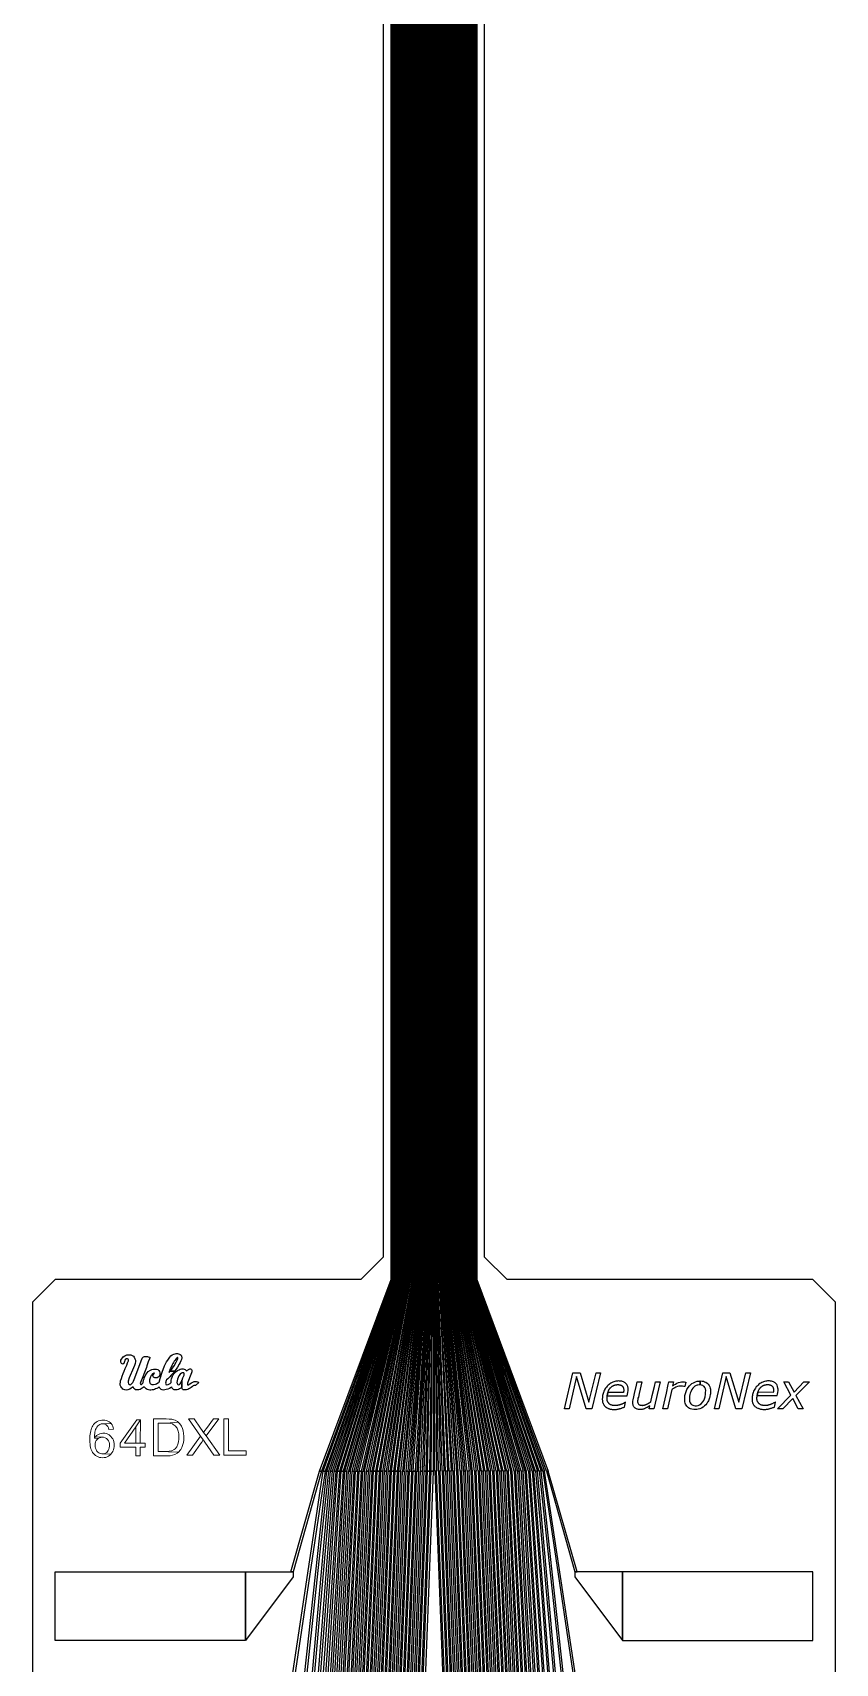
# Model space of a CAD drawing. Header units: inches. Extents: x 106592 to 209533, y 57057 to 74911.
# Drawn here: x 115401 to 116115, y 60367 to 61817 of the extents above; entities that cross this region are included whole.
import ezdxf

# ---------------------------------------------------------------- set-up
doc = ezdxf.new("R2010")
doc.units = ezdxf.units.IN
doc.header["$MEASUREMENT"] = 0
for name, color, linetype in [('metal', 221, 'Continuous'), ('nitride window', 40, 'Continuous'), ('profile', 140, 'Continuous')]:
    doc.layers.add(name, color=color, linetype=linetype)

msp = doc.modelspace()

# ---------------------------------------------------------------- linework, layer by layer
at = {"layer": 'metal'}
for points in [[(115720.1, 71519.5), (115720.7, 71519.5), (115720.7, 60708.1), (115720.1, 60708.1)], [(115721.3, 71519.5), (115721.9, 71519.5), (115721.9, 60708.1), (115721.3, 60708.1)], [(115722.5, 71519.5), (115723.1, 71519.5), (115723.1, 60708.1), (115722.5, 60708.1)], [(115723.7, 71519.5), (115724.3, 71519.5), (115724.3, 60708.1), (115723.7, 60708.1)], [(115724.9, 71519.5), (115725.5, 71519.5), (115725.5, 60708.1), (115724.9, 60708.1)], [(115726.1, 71519.5), (115726.7, 71519.5), (115726.7, 60708.1), (115726.1, 60708.1)], [(115727.3, 71519.5), (115727.9, 71519.5), (115727.9, 60708.1), (115727.3, 60708.1)], [(115728.5, 71519.5), (115729.1, 71519.5), (115729.1, 60708.1), (115728.5, 60708.1)], [(115729.7, 71519.5), (115730.3, 71519.5), (115730.3, 60708.1), (115729.7, 60708.1)], [(115730.9, 71519.5), (115731.5, 71519.5), (115731.5, 60708.1), (115730.9, 60708.1)], [(115732.1, 71519.5), (115732.7, 71519.5), (115732.7, 60708.1), (115732.1, 60708.1)], [(115733.3, 71519.5), (115733.9, 71519.5), (115733.9, 60708.1), (115733.3, 60708.1)], [(115734.5, 71519.5), (115735.1, 71519.5), (115735.1, 60708.1), (115734.5, 60708.1)], [(115735.7, 71519.5), (115736.3, 71519.5), (115736.3, 60708.1), (115735.7, 60708.1)], [(115736.9, 71519.5), (115737.5, 71519.5), (115737.5, 60708.1), (115736.9, 60708.1)], [(115738.1, 71519.5), (115738.7, 71519.5), (115738.7, 60708.1), (115738.1, 60708.1)], [(115739.3, 71519.5), (115739.9, 71519.5), (115739.9, 60708.1), (115739.3, 60708.1)], [(115740.5, 71519.5), (115741.1, 71519.5), (115741.1, 60708.1), (115740.5, 60708.1)], [(115741.7, 71519.5), (115742.3, 71519.5), (115742.3, 60708.1), (115741.7, 60708.1)], [(115742.9, 71519.5), (115743.5, 71519.5), (115743.5, 60708.1), (115742.9, 60708.1)], [(115744.1, 71519.5), (115744.7, 71519.5), (115744.7, 60708.1), (115744.1, 60708.1)], [(115745.3, 71519.5), (115745.9, 71519.5), (115745.9, 60708.1), (115745.3, 60708.1)], [(115746.5, 71519.5), (115747.1, 71519.5), (115747.1, 60708.1), (115746.5, 60708.1)], [(115747.7, 71519.5), (115748.3, 71519.5), (115748.3, 60708.1), (115747.7, 60708.1)], [(115748.9, 71519.5), (115749.5, 71519.5), (115749.5, 60708.1), (115748.9, 60708.1)], [(115750.1, 71519.5), (115750.7, 71519.5), (115750.7, 60708.1), (115750.1, 60708.1)], [(115751.3, 71519.5), (115751.9, 71519.5), (115751.9, 60708.1), (115751.3, 60708.1)], [(115752.5, 71519.5), (115753.1, 71519.5), (115753.1, 60708.1), (115752.5, 60708.1)], [(115753.7, 71519.5), (115754.3, 71519.5), (115754.3, 60708.1), (115753.7, 60708.1)], [(115754.9, 71519.5), (115755.5, 71519.5), (115755.5, 60708.1), (115754.9, 60708.1)], [(115756.1, 71519.5), (115756.7, 71519.5), (115756.7, 60708.1), (115756.1, 60708.1)], [(115757.3, 71519.5), (115757.9, 71519.5), (115757.9, 60708.1), (115757.3, 60708.1)], [(115758.5, 71519.5), (115759.1, 71519.5), (115759.1, 60708.1), (115758.5, 60708.1)], [(115759.7, 71519.5), (115760.3, 71519.5), (115760.3, 60708.1), (115759.7, 60708.1)], [(115760.9, 71519.5), (115761.5, 71519.5), (115761.5, 60708.1), (115760.9, 60708.1)], [(115762.1, 71519.5), (115762.7, 71519.5), (115762.7, 60708.1), (115762.1, 60708.1)], [(115763.3, 71519.5), (115763.9, 71519.5), (115763.9, 60708.1), (115763.3, 60708.1)], [(115764.5, 71519.5), (115765.1, 71519.5), (115765.1, 60708.1), (115764.5, 60708.1)], [(115765.7, 71519.5), (115766.3, 71519.5), (115766.3, 60708.1), (115765.7, 60708.1)], [(115766.9, 71519.5), (115767.5, 71519.5), (115767.5, 60708.1), (115766.9, 60708.1)], [(115768.1, 71519.5), (115768.7, 71519.5), (115768.7, 60708.1), (115768.1, 60708.1)], [(115769.3, 71519.5), (115769.9, 71519.5), (115769.9, 60708.1), (115769.3, 60708.1)], [(115770.5, 71519.5), (115771.1, 71519.5), (115771.1, 60708.1), (115770.5, 60708.1)], [(115771.7, 71519.5), (115772.3, 71519.5), (115772.3, 60708.1), (115771.7, 60708.1)], [(115772.9, 71519.5), (115773.5, 71519.5), (115773.5, 60708.1), (115772.9, 60708.1)], [(115774.1, 71519.5), (115774.7, 71519.5), (115774.7, 60708.1), (115774.1, 60708.1)], [(115775.3, 71519.5), (115775.9, 71519.5), (115775.9, 60708.1), (115775.3, 60708.1)], [(115776.5, 71519.5), (115777.1, 71519.5), (115777.1, 60708.1), (115776.5, 60708.1)], [(115777.7, 71519.5), (115778.3, 71519.5), (115778.3, 60708.1), (115777.7, 60708.1)], [(115778.9, 71519.5), (115779.5, 71519.5), (115779.5, 60708.1), (115778.9, 60708.1)], [(115780.1, 71519.5), (115780.7, 71519.5), (115780.7, 60708.1), (115780.1, 60708.1)], [(115781.3, 71519.5), (115781.9, 71519.5), (115781.9, 60708.1), (115781.3, 60708.1)], [(115782.5, 71519.5), (115783.1, 71519.5), (115783.1, 60708.1), (115782.5, 60708.1)], [(115783.7, 71519.5), (115784.3, 71519.5), (115784.3, 60708.1), (115783.7, 60708.1)], [(115784.9, 71519.5), (115785.5, 71519.5), (115785.5, 60708.1), (115784.9, 60708.1)], [(115786.1, 71519.5), (115786.7, 71519.5), (115786.7, 60708.1), (115786.1, 60708.1)], [(115787.3, 71519.5), (115787.9, 71519.5), (115787.9, 60708.1), (115787.3, 60708.1)], [(115788.5, 71519.5), (115789.1, 71519.5), (115789.1, 60708.1), (115788.5, 60708.1)], [(115789.7, 71519.5), (115790.3, 71519.5), (115790.3, 60708.1), (115789.7, 60708.1)], [(115790.9, 71519.5), (115791.5, 71519.5), (115791.5, 60708.1), (115790.9, 60708.1)], [(115792.1, 71519.5), (115792.7, 71519.5), (115792.7, 60708.1), (115792.1, 60708.1)], [(115793.3, 71519.5), (115793.9, 71519.5), (115793.9, 60708.1), (115793.3, 60708.1)], [(115794.5, 71519.5), (115795.1, 71519.5), (115795.1, 60708.1), (115794.5, 60708.1)], [(115795.7, 71519.5), (115796.3, 71519.5), (115796.3, 60708.1), (115795.7, 60708.1)], [(115720.1, 60708.1), (115720.7, 60708.1), (115658.2, 60537.8), (115656.6, 60537.8)], [(115721.3, 60708.1), (115721.9, 60708.1), (115661.4, 60537.8), (115659.8, 60537.8)], [(115722.5, 60708.1), (115723.1, 60708.1), (115664.6, 60537.8), (115663, 60537.8)], [(115667.8, 60537.8), (115666.2, 60537.8), (115723.7, 60708.1), (115724.3, 60708.1)], [(115724.9, 60708.1), (115725.5, 60708.1), (115671, 60537.8), (115669.4, 60537.8)], [(115674.2, 60537.8), (115672.6, 60537.8), (115726.1, 60708.1), (115726.7, 60708.1)], [(115727.3, 60708.1), (115727.9, 60708.1), (115677.4, 60537.8), (115675.8, 60537.8)], [(115728.5, 60708.1), (115729.1, 60708.1), (115680.6, 60537.8), (115679, 60537.8)], [(115682.2, 60537.8), (115683.8, 60537.8), (115730.3, 60708.1), (115729.7, 60708.1)], [(115730.9, 60708.1), (115731.5, 60708.1), (115687, 60537.8), (115685.4, 60537.8)], [(115688.6, 60537.8), (115690.2, 60537.8), (115732.7, 60708.1), (115732.1, 60708.1)], [(115733.3, 60708.1), (115733.9, 60708.1), (115693.4, 60537.8), (115691.8, 60537.8)], [(115695, 60537.8), (115696.6, 60537.8), (115735.1, 60708.1), (115734.5, 60708.1)], [(115735.7, 60708.1), (115736.3, 60708.1), (115699.8, 60537.8), (115698.2, 60537.8)], [(115736.9, 60708.1), (115737.5, 60708.1), (115703, 60537.8), (115701.4, 60537.8)], [(115738.1, 60708.1), (115738.7, 60708.1), (115706.2, 60537.8), (115704.6, 60537.8)], [(115739.3, 60708.1), (115739.9, 60708.1), (115709.4, 60537.8), (115707.8, 60537.8)], [(115740.5, 60708.1), (115741.1, 60708.1), (115712.6, 60537.8), (115711, 60537.8)], [(115715.8, 60537.8), (115714.2, 60537.8), (115741.7, 60708.1), (115742.3, 60708.1)], [(115742.9, 60708.1), (115743.5, 60708.1), (115719, 60537.8), (115717.4, 60537.8)], [(115722.2, 60537.8), (115720.6, 60537.8), (115744.1, 60708.1), (115744.7, 60708.1)], [(115745.3, 60708.1), (115745.9, 60708.1), (115725.4, 60537.8), (115723.8, 60537.8)], [(115746.5, 60708.1), (115747.1, 60708.1), (115728.6, 60537.8), (115727, 60537.8)], [(115730.2, 60537.8), (115731.8, 60537.8), (115748.3, 60708.1), (115747.7, 60708.1)], [(115748.9, 60708.1), (115749.5, 60708.1), (115735, 60537.8), (115733.4, 60537.8)], [(115736.6, 60537.8), (115738.2, 60537.8), (115750.7, 60708.1), (115750.1, 60708.1)], [(115751.3, 60708.1), (115751.9, 60708.1), (115741.4, 60537.8), (115739.8, 60537.8)], [(115743, 60537.8), (115744.6, 60537.8), (115753.1, 60708.1), (115752.5, 60708.1)], [(115753.7, 60708.1), (115754.3, 60708.1), (115747.8, 60537.8), (115746.2, 60537.8)], [(115754.9, 60708.1), (115755.5, 60708.1), (115751, 60537.8), (115749.4, 60537.8)], [(115756.1, 60708.1), (115756.7, 60708.1), (115754.2, 60537.8), (115752.6, 60537.8)], [(115757.3, 60708.1), (115757.9, 60708.1), (115757.4, 60537.8), (115755.8, 60537.8)], [(115758.5, 60708.1), (115759.1, 60708.1), (115760.6, 60537.8), (115759, 60537.8)], [(115763.8, 60537.8), (115762.2, 60537.8), (115759.7, 60708.1), (115760.3, 60708.1)], [(115760.9, 60708.1), (115761.5, 60708.1), (115767, 60537.8), (115765.4, 60537.8)], [(115770.2, 60537.8), (115768.6, 60537.8), (115762.1, 60708.1), (115762.7, 60708.1)], [(115763.3, 60708.1), (115763.9, 60708.1), (115773.4, 60537.8), (115771.8, 60537.8)], [(115764.5, 60708.1), (115765.1, 60708.1), (115776.6, 60537.8), (115775, 60537.8)], [(115778.2, 60537.8), (115779.8, 60537.8), (115766.3, 60708.1), (115765.7, 60708.1)], [(115766.9, 60708.1), (115767.5, 60708.1), (115783, 60537.8), (115781.4, 60537.8)], [(115784.6, 60537.8), (115786.2, 60537.8), (115768.7, 60708.1), (115768.1, 60708.1)], [(115769.3, 60708.1), (115769.9, 60708.1), (115789.4, 60537.8), (115787.8, 60537.8)], [(115791, 60537.8), (115792.6, 60537.8), (115771.1, 60708.1), (115770.5, 60708.1)], [(115771.7, 60708.1), (115772.3, 60708.1), (115795.8, 60537.8), (115794.2, 60537.8)], [(115772.9, 60708.1), (115773.5, 60708.1), (115799, 60537.8), (115797.4, 60537.8)], [(115774.1, 60708.1), (115774.7, 60708.1), (115802.2, 60537.8), (115800.6, 60537.8)], [(115775.3, 60708.1), (115775.9, 60708.1), (115805.4, 60537.8), (115803.8, 60537.8)], [(115776.5, 60708.1), (115777.1, 60708.1), (115808.6, 60537.8), (115807, 60537.8)], [(115811.8, 60537.8), (115810.2, 60537.8), (115777.7, 60708.1), (115778.3, 60708.1)], [(115778.9, 60708.1), (115779.5, 60708.1), (115815, 60537.8), (115813.4, 60537.8)], [(115818.2, 60537.8), (115816.6, 60537.8), (115780.1, 60708.1), (115780.7, 60708.1)], [(115781.3, 60708.1), (115781.9, 60708.1), (115821.4, 60537.8), (115819.8, 60537.8)], [(115782.5, 60708.1), (115783.1, 60708.1), (115824.6, 60537.8), (115823, 60537.8)], [(115826.2, 60537.8), (115827.8, 60537.8), (115784.3, 60708.1), (115783.7, 60708.1)], [(115784.9, 60708.1), (115785.5, 60708.1), (115831, 60537.8), (115829.4, 60537.8)], [(115832.6, 60537.8), (115834.2, 60537.8), (115786.7, 60708.1), (115786.1, 60708.1)], [(115787.3, 60708.1), (115787.9, 60708.1), (115837.4, 60537.8), (115835.8, 60537.8)], [(115839, 60537.8), (115840.6, 60537.8), (115789.1, 60708.1), (115788.5, 60708.1)], [(115789.7, 60708.1), (115790.3, 60708.1), (115843.8, 60537.8), (115842.2, 60537.8)], [(115790.9, 60708.1), (115791.5, 60708.1), (115847, 60537.8), (115845.4, 60537.8)], [(115850.2, 60537.8), (115848.6, 60537.8), (115792.1, 60708.1), (115792.7, 60708.1)], [(115793.3, 60708.1), (115793.9, 60708.1), (115853.4, 60537.8), (115851.8, 60537.8)], [(115856.6, 60537.8), (115855, 60537.8), (115794.5, 60708.1), (115795.1, 60708.1)], [(115795.7, 60708.1), (115796.3, 60708.1), (115859.8, 60537.8), (115858.2, 60537.8)], [(115481.1, 60633.1), (115480.3, 60633.4), (115479.8, 60634.5), (115480, 60636.5), (115481.9, 60639.5), (115483.4, 60640.4), (115485.2, 60641.1), (115486.7, 60641.3), (115487.8, 60641.3), (115488.8, 60641.1), (115490, 60640.6), (115491, 60639.9), (115491.6, 60639.1), (115492.4, 60637.7), (115492.8, 60636.4), (115492.9, 60635.2), (115492.7, 60633.6), (115491.9, 60631.8), (115491.1, 60629.6), (115487.4, 60620.6), (115486.5, 60617.8), (115486.4, 60616.5), (115486.6, 60615.3), (115487.5, 60614.7), (115488.4, 60614.6), (115489.1, 60615), (115490, 60615.9), (115490.5, 60616.7), (115491, 60617.8), (115491.7, 60619.3), (115492.2, 60620.7), (115498.7, 60638.3), (115499.3, 60638.9), (115500, 60639.5), (115500.8, 60639.6), (115502.5, 60639.7), (115503.7, 60639.6), (115504.3, 60639.5), (115505.5, 60639.1), (115505.6, 60638.5), (115505.3, 60637.6), (115504.2, 60634.8), (115503, 60631.3), (115502.6, 60629.9), (115502, 60628.3), (115500.9, 60625.4), (115498.8, 60620), (115498, 60618.1), (115497.3, 60616.5), (115497.1, 60615.6), (115497.5, 60614.7), (115498.2, 60614.9), (115499.4, 60615.9), (115499.7, 60616.7), (115500.1, 60618.5), (115500.5, 60619.9), (115500.7, 60620.8), (115501.4, 60622.2), (115502.2, 60623.7), (115503.3, 60625.2), (115504.3, 60626.2), (115506.2, 60627.5), (115507.4, 60628.1), (115508.8, 60628.5), (115509.9, 60628.5), (115510.9, 60628.5), (115511.7, 60628.4), (115512.7, 60628), (115513.6, 60627.3), (115514.2, 60626.3), (115514.5, 60625.1), (115514.6, 60624.3), (115514.5, 60623.1), (115513.7, 60621.9), (115513, 60621.2), (115512.2, 60620.8), (115511, 60620.7), (115510, 60620.8), (115509.4, 60621), (115509, 60621.3), (115508.7, 60622), (115508.4, 60622.8), (115508.7, 60623.7), (115509.1, 60624.1), (115509.6, 60624.5), (115509.7, 60624.9), (115509.2, 60625), (115508.6, 60624.7), (115508, 60624.2), (115507.4, 60623.5), (115506.9, 60622.7), (115506.3, 60621.7), (115505.9, 60620.7), (115505.5, 60619.8), (115505.3, 60618.8), (115505.3, 60618), (115505.4, 60617.3), (115505.5, 60616.6), (115505.6, 60616.2), (115505.9, 60615.8), (115506.3, 60615.3), (115506.7, 60615), (115507.4, 60614.8), (115508.1, 60614.7), (115508.8, 60614.7), (115510.6, 60615.1), (115511.5, 60615.4), (115512.8, 60616.2), (115513.5, 60616.5), (115513.8, 60617), (115514.7, 60620.2), (115516.6, 60625.7), (115518.7, 60631.4), (115520.5, 60634.9), (115521.5, 60636.4), (115523.4, 60639.2), (115524.3, 60640.2), (115525.6, 60641.2), (115526.9, 60641.8), (115528.2, 60642.1), (115529.1, 60642.2), (115530.1, 60642.2), (115531, 60642.1), (115532, 60641.8), (115532.7, 60641.4), (115533.4, 60640.9), (115533.8, 60640), (115534, 60638.4), (115533.8, 60637.1), (115533.3, 60635.8), (115532.7, 60634.3), (115531.8, 60632.8), (115530.3, 60630.2), (115529, 60628.3), (115527.7, 60626.6), (115523.7, 60626.5), (115525.3, 60628.4), (115527.3, 60631.5), (115529, 60634.6), (115530.2, 60636.9), (115530.6, 60637.8), (115530.6, 60638.2), (115530.5, 60638.8), (115530.3, 60638.8), (115529.8, 60638.5), (115529.2, 60638.1), (115528.7, 60637.3), (115527.9, 60636.2), (115527.4, 60635.5), (115526.7, 60634.4), (115526.1, 60633.4), (115525.5, 60632.3), (115525.1, 60631.5), (115524.6, 60630.4), (115523.9, 60629), (115523.5, 60628), (115523.1, 60626.8), (115522.8, 60626), (115522.7, 60625.5), (115523.7, 60626.5), (115527.7, 60626.6), (115527.2, 60626), (115526.6, 60625.2), (115525.5, 60624), (115524.6, 60623.1), (115523.3, 60621.7), (115522.4, 60620.7), (115521.5, 60619.8), (115520.4, 60618.8), (115520.2, 60618.2), (115520, 60617.5), (115519.8, 60616.9), (115519.7, 60616), (115519.8, 60615.2), (115520, 60614.7), (115520.8, 60614.6), (115522, 60614.9), (115523.1, 60615.4), (115523.8, 60615.8), (115524.3, 60616.2), (115524.5, 60616.5), (115524.5, 60617), (115524.5, 60617.7), (115524.7, 60618.5), (115525, 60619.8), (115525.5, 60621.2), (115525.9, 60622.1), (115526.5, 60623.5), (115527.3, 60624.6), (115528.2, 60625.6), (115529.1, 60626.4), (115530.1, 60627.1), (115531.6, 60627.9), (115532.7, 60628.3), (115533.7, 60628.6), (115534.7, 60628.6), (115535.4, 60628.6), (115536.1, 60628.5), (115537, 60628.1), (115537.7, 60627.6), (115538.1, 60627.1), (115538.3, 60626.8), (115538.6, 60627), (115539, 60627.5), (115539.6, 60627.9), (115540.1, 60628.2), (115540.7, 60628.4), (115541.2, 60628.6), (115541.8, 60628.6), (115542.3, 60628.5), (115542.8, 60628.1), (115543, 60627.6), (115543.1, 60626.8), (115543, 60626), (115542.7, 60625.2), (115542.1, 60623.6), (115539.5, 60617), (115539.1, 60616), (115539, 60615.1), (115539.2, 60614.6), (115539.6, 60614.4), (115540.2, 60614.5), (115541.2, 60615.4), (115542.6, 60616.4), (115543.8, 60617), (115545.1, 60617.4), (115546.1, 60617.5), (115547, 60617.4), (115548.3, 60617.1), (115549.1, 60616.7), (115546.2, 60613.8), (115545.9, 60614), (115545.7, 60614), (115545.4, 60614), (115545.1, 60614), (115544.7, 60613.8), (115544.3, 60613.6), (115543.7, 60613.1), (115542.5, 60612.2), (115541.4, 60611.5), (115540.4, 60610.9), (115539.4, 60610.4), (115538.2, 60610.1), (115537.4, 60610), (115535.9, 60609.9), (115535.2, 60610.1), (115534.6, 60610.6), (115534.3, 60611.2), (115534.2, 60612), (115534.1, 60612.7), (115534.3, 60618.6), (115535.1, 60620.6), (115535.7, 60622), (115536.2, 60623.2), (115536.3, 60624.1), (115536.2, 60624.7), (115535.9, 60625.1), (115535.4, 60625.2), (115534.4, 60625.2), (115533.7, 60624.8), (115532.7, 60623.9), (115531.4, 60622.4), (115530.7, 60621), (115530.1, 60619.4), (115529.8, 60618), (115529.7, 60616.7), (115529.8, 60616), (115530.1, 60615.2), (115530.6, 60614.7), (115531.1, 60614.5), (115531.9, 60614.8), (115532.5, 60615.5), (115533.1, 60616.4), (115533.6, 60617.3), (115534.1, 60618.3), (115534.2, 60618.5), (115534, 60612.3), (115533.1, 60611.6), (115532, 60610.9), (115531, 60610.3), (115529.8, 60609.9), (115528.8, 60609.9), (115527.3, 60610), (115526.6, 60610.4), (115525.7, 60611.1), (115525.3, 60611.8), (115525.1, 60612.6), (115524.5, 60612.2), (115523, 60611.3), (115521.7, 60610.7), (115520.3, 60610.2), (115518.9, 60609.9), (115517.9, 60609.8), (115516.7, 60609.9), (115515.7, 60610.3), (115515, 60610.9), (115514.6, 60611.4), (115514.2, 60612), (115513.9, 60612.7), (115512.9, 60611.9), (115511.8, 60611.3), (115510.8, 60610.8), (115509.8, 60610.4), (115508.9, 60610.1), (115507.6, 60609.9), (115506.6, 60609.8), (115505.6, 60609.8), (115504.4, 60610), (115503.4, 60610.4), (115502.3, 60610.9), (115501.4, 60611.7), (115500.5, 60612.6), (115499.7, 60612), (115498.9, 60611.4), (115498, 60610.9), (115497, 60610.4), (115496, 60610.1), (115495, 60609.9), (115493.9, 60609.9), (115492.9, 60610.1), (115492.2, 60610.5), (115491.4, 60611.2), (115490.7, 60612.6), (115489.9, 60612), (115489, 60611.4), (115488, 60610.7), (115487, 60610.3), (115486, 60610), (115484.7, 60609.8), (115483.5, 60609.9), (115482.4, 60610.3), (115481.7, 60610.7), (115480.9, 60611.5), (115480.3, 60612.2), (115479.9, 60613), (115479.4, 60614.2), (115479.4, 60615.4), (115479.5, 60616.9), (115479.7, 60618.1), (115480.4, 60620.1), (115481.1, 60622.3), (115482, 60624.7), (115482.8, 60626.5), (115483.8, 60628.9), (115485.2, 60632), (115485.9, 60634), (115486.6, 60635.8), (115486.7, 60636.8), (115486.4, 60637.3), (115485.9, 60637.5), (115485.3, 60637.6), (115484.7, 60637.6), (115483.9, 60637.2), (115483.5, 60636.4), (115483.1, 60635.3), (115482.8, 60634.3), (115482.4, 60633.4), (115481.9, 60633.1), (115481.5, 60633)], [(115874.3, 60593.2), (115881.7, 60625.2), (115888.1, 60625.2), (115895.9, 60599.1), (115902.3, 60625.2), (115906.4, 60625.2), (115898.6, 60593.2), (115893.5, 60593.2), (115884.9, 60621.8), (115878.3, 60593.2)], [(116007.5, 60593.2), (116014.9, 60625.2), (116021.3, 60625.2), (116029.1, 60599.1), (116035.5, 60625.2), (116039.6, 60625.2), (116031.8, 60593.2), (116026.7, 60593.2), (116018, 60621.9), (116011.5, 60593.2)], [(115912.3, 60604.8), (115930.1, 60604.8), (115930.4, 60606.1), (115930.7, 60607.7), (115930.9, 60609.4), (115930.9, 60610.4), (115930.8, 60611.6), (115930.5, 60613), (115930, 60614.2), (115929.7, 60614.7), (115929.3, 60615.2), (115928.8, 60615.7), (115928.3, 60616.2), (115927.7, 60616.6), (115927.4, 60616.8), (115926.8, 60617.1), (115925.9, 60617.4), (115925.1, 60617.6), (115924.2, 60617.8), (115923.3, 60617.8), (115922.3, 60617.9), (115921.4, 60617.8), (115920.7, 60617.8), (115919.9, 60617.7), (115919, 60617.5), (115918.1, 60617.2), (115917.3, 60616.9), (115916.5, 60616.6), (115915.5, 60616), (115914.7, 60615.5), (115913.9, 60614.9), (115913.1, 60614.2), (115912.3, 60613.4), (115911.5, 60612.5), (115910.8, 60611.6), (115910.2, 60610.7), (115909.7, 60609.8), (115909.2, 60608.8), (115908.8, 60607.8), (115908.5, 60606.8), (115908.3, 60605.8), (115908.1, 60604.9), (115908, 60604.2), (115907.9, 60603.4), (115907.9, 60602.6), (115907.8, 60602.1), (115907.8, 60601.5), (115907.9, 60600.9), (115907.9, 60600.2), (115908, 60599.7), (115908.1, 60599.2), (115908.3, 60598.7), (115908.5, 60598), (115908.8, 60597.3), (115909.1, 60596.8), (115909.4, 60596.4), (115909.5, 60596.2), (115910, 60595.6), (115910.3, 60595.3), (115910.8, 60594.9), (115911.4, 60594.5), (115912.1, 60594), (115912.8, 60593.7), (115913.2, 60593.5), (115913.9, 60593.3), (115914.1, 60593.2), (115914.8, 60593), (115915.3, 60592.9), (115916, 60592.8), (115916.7, 60592.7), (115917.4, 60592.7), (115917.9, 60592.7), (115918.3, 60592.7), (115918.8, 60592.6), (115919.3, 60592.7), (115919.9, 60592.7), (115920.5, 60592.7), (115921, 60592.8), (115921.5, 60592.9), (115922.1, 60593), (115922.6, 60593.1), (115923.1, 60593.2), (115923.5, 60593.3), (115923.9, 60593.4), (115924.4, 60593.5), (115924.8, 60593.7), (115925.2, 60593.8), (115925.6, 60593.9), (115926.2, 60594.2), (115926.8, 60594.4), (115927.7, 60594.7), (115928.6, 60599), (115928.4, 60599), (115927.9, 60598.7), (115927.3, 60598.4), (115926.7, 60598), (115926.3, 60597.8), (115925.8, 60597.6), (115925.4, 60597.4), (115924.9, 60597.3), (115924.5, 60597.1), (115924, 60596.9), (115923.6, 60596.8), (115923.2, 60596.7), (115922.8, 60596.5), (115922.3, 60596.4), (115921.8, 60596.3), (115921.4, 60596.2), (115921, 60596.1), (115920.4, 60596.1), (115920, 60596), (115919.4, 60596), (115918.9, 60596), (115918.5, 60596), (115918.1, 60596.1), (115917.5, 60596.1), (115917, 60596.2), (115916.7, 60596.3), (115916.2, 60596.5), (115915.7, 60596.6), (115915.3, 60596.8), (115915, 60597), (115914.7, 60597.2), (115914.3, 60597.4), (115914, 60597.7), (115913.7, 60598), (115913.6, 60598.1), (115913.4, 60598.4), (115913.1, 60598.7), (115912.9, 60599.1), (115912.8, 60599.3), (115912.6, 60599.6), (115912.5, 60599.8), (115912.4, 60600.1), (115912.3, 60600.4), (115912.2, 60601), (115912.1, 60601.8), (115912.1, 60602.5), (115912.1, 60603.2), (115912.2, 60604), (115912.3, 60604.6), (115912.3, 60604.8), (115912.3, 60604.8), (115912.9, 60607.8), (115913, 60608.1), (115913.1, 60608.4), (115913.2, 60608.7), (115913.4, 60609.2), (115913.5, 60609.5), (115913.7, 60609.8), (115913.8, 60610.1), (115914, 60610.4), (115914.1, 60610.6), (115914.3, 60610.8), (115914.5, 60611.2), (115914.6, 60611.3), (115914.9, 60611.6), (115915, 60611.8), (115915.4, 60612.2), (115915.6, 60612.3), (115915.9, 60612.6), (115916.1, 60612.8), (115916.4, 60613), (115916.7, 60613.2), (115916.9, 60613.3), (115917.2, 60613.5), (115917.3, 60613.6), (115917.5, 60613.7), (115917.7, 60613.8), (115918, 60613.9), (115918.2, 60614), (115918.5, 60614.1), (115918.7, 60614.2), (115918.9, 60614.3), (115919.2, 60614.4), (115919.4, 60614.4), (115919.7, 60614.5), (115919.9, 60614.5), (115920.1, 60614.6), (115920.4, 60614.6), (115920.7, 60614.6), (115920.9, 60614.7), (115921.2, 60614.7), (115921.6, 60614.7), (115921.7, 60614.7), (115921.9, 60614.7), (115922.2, 60614.7), (115922.4, 60614.7), (115922.6, 60614.6), (115922.8, 60614.6), (115922.9, 60614.6), (115923.2, 60614.6), (115923.5, 60614.5), (115923.7, 60614.4), (115924, 60614.4), (115924, 60614.3), (115924.2, 60614.3), (115924.3, 60614.2), (115924.5, 60614.2), (115924.6, 60614.1), (115924.7, 60614.1), (115924.8, 60614), (115924.9, 60614), (115925, 60613.9), (115925.1, 60613.8), (115925.2, 60613.7), (115925.3, 60613.7), (115925.4, 60613.6), (115925.5, 60613.5), (115925.6, 60613.4), (115925.7, 60613.3), (115925.8, 60613.2), (115926, 60612.9), (115926.2, 60612.7), (115926.3, 60612.5), (115926.4, 60612.2), (115926.5, 60612), (115926.6, 60611.9), (115926.7, 60611.6), (115926.7, 60611.4), (115926.8, 60611.1), (115926.8, 60610.9), (115926.9, 60610.4), (115926.9, 60610.2), (115926.9, 60609.8), (115926.9, 60609.4), (115926.9, 60609.1), (115926.9, 60608.8), (115926.8, 60608.6), (115926.8, 60608.3), (115926.7, 60608), (115926.7, 60607.8), (115913, 60607.8), (115912.9, 60607.8)], [(115939, 60617.2), (115943, 60617.2), (115940.6, 60606.9), (115939.9, 60603.5), (115939.6, 60602.6), (115939.5, 60601.9), (115939.4, 60601.2), (115939.3, 60600.2), (115939.3, 60599.3), (115939.5, 60598.5), (115939.7, 60597.9), (115940.1, 60597.4), (115940.3, 60597.1), (115940.5, 60596.9), (115940.7, 60596.8), (115940.9, 60596.7), (115941.1, 60596.6), (115941.4, 60596.5), (115941.7, 60596.4), (115941.9, 60596.4), (115942.2, 60596.3), (115942.5, 60596.3), (115942.7, 60596.3), (115943, 60596.3), (115943.3, 60596.2), (115943.6, 60596.2), (115943.8, 60596.3), (115944.1, 60596.3), (115944.4, 60596.3), (115944.7, 60596.4), (115945.1, 60596.4), (115945.4, 60596.5), (115945.6, 60596.6), (115945.9, 60596.7), (115946.2, 60596.8), (115946.6, 60596.9), (115947, 60597.1), (115947.4, 60597.3), (115947.8, 60597.5), (115948.2, 60597.7), (115948.5, 60597.8), (115948.7, 60597.9), (115948.9, 60598.1), (115949.2, 60598.2), (115949.5, 60598.4), (115949.7, 60598.5), (115949.9, 60598.6), (115950.1, 60598.8), (115950.4, 60599), (115950.6, 60599.1), (115950.8, 60599.2), (115950.9, 60599.3), (115950.9, 60599.3), (115952.3, 60605.1), (115954.2, 60613.1), (115955.1, 60617.2), (115959.2, 60617.2), (115957.7, 60611), (115956.5, 60605.9), (115955.9, 60603.2), (115953.6, 60593.2), (115949.5, 60593.2), (115950.1, 60595.8), (115949.6, 60595.5), (115948.7, 60594.9), (115947.8, 60594.4), (115946.9, 60593.9), (115946.2, 60593.6), (115945.4, 60593.2), (115944.5, 60592.9), (115943.9, 60592.8), (115943.3, 60592.7), (115942.7, 60592.6), (115941.9, 60592.5), (115941.2, 60592.5), (115940.5, 60592.6), (115939.9, 60592.7), (115939.3, 60592.8), (115938.8, 60592.9), (115938.3, 60593.1), (115937.8, 60593.4), (115937.4, 60593.6), (115937.1, 60593.8), (115936.7, 60594.1), (115936.4, 60594.4), (115936, 60594.9), (115935.7, 60595.4), (115935.4, 60596), (115935.2, 60596.6), (115935.1, 60597.3), (115935, 60597.9), (115935, 60598.6), (115935, 60599.2), (115935.1, 60600), (115935.2, 60601.1), (115935.3, 60601.7), (115935.5, 60602.4), (115935.9, 60603.9), (115936.5, 60606.7), (115938.2, 60614.2), (115939, 60617.2), (115939, 60617.2)], [(115967.1, 60617.2), (115971.2, 60617.2), (115970.4, 60613.6), (115971.5, 60614.4), (115972.8, 60615.2), (115974.2, 60616), (115975.7, 60616.6), (115977.1, 60617), (115978.3, 60617.1), (115979.4, 60617.2), (115980.5, 60617.2), (115981.4, 60617), (115982.1, 60616.9), (115981.1, 60612.9), (115980.8, 60612.9), (115980.3, 60613.1), (115979.2, 60613.2), (115978.2, 60613.3), (115977.2, 60613.4), (115976, 60613.2), (115974.8, 60613), (115973.2, 60612.3), (115972.2, 60611.8), (115971.1, 60611.2), (115970.2, 60610.6), (115969.6, 60610.2), (115965.7, 60593.2), (115961.6, 60593.2), (115964.8, 60607.1), (115966.5, 60614.8)], [(115995, 60617.9), (115996.5, 60617.8), (115997.8, 60617.6), (115998.8, 60617.3), (115999.9, 60616.8), (116001.2, 60616), (116002, 60615.2), (116002.8, 60614), (116003.5, 60612.6), (116003.8, 60611.6), (116004, 60610.5), (116004, 60609.4), (116004.1, 60608.2), (116004, 60606.6), (116003.9, 60605.6), (116003.6, 60604.5), (116003.4, 60603.5), (116003.2, 60603), (116002.9, 60601.9), (116002.5, 60601.1), (116002.2, 60600.3), (116001.7, 60599.4), (116001.4, 60599), (116000.7, 60597.9), (115999.8, 60596.8), (115998.7, 60595.7), (115997.4, 60594.6), (115996, 60593.8), (115994.5, 60593.2), (115993.2, 60592.9), (115991.9, 60592.6), (115990.2, 60592.5), (115989.2, 60592.6), (115987.5, 60592.8), (115986.4, 60593.1), (115985.5, 60593.5), (115984.6, 60594), (115983.8, 60594.7), (115983, 60595.5), (115982.4, 60596.4), (115981.9, 60597.4), (115981.6, 60598.3), (115981.3, 60599.5), (115981.2, 60600.8), (115981.1, 60602.2), (115981.2, 60603.2), (115981.3, 60604.9), (115981.7, 60606.8), (115982.3, 60608.5), (115983.1, 60610.3), (115984.2, 60612.1), (115985.3, 60613.5), (115986.4, 60614.6), (115987.6, 60615.6), (115989, 60616.4), (115990.7, 60617.1), (115992.1, 60617.6), (115993.3, 60617.8), (115994.2, 60617.8), (115994.9, 60617.9), (115994.9, 60614.5), (115993.9, 60614.5), (115992.9, 60614.3), (115992.1, 60614.1), (115991.2, 60613.8), (115990.2, 60613.2), (115989.3, 60612.4), (115988.4, 60611.5), (115987.6, 60610.4), (115987.1, 60609.6), (115986.6, 60608.4), (115986, 60607), (115985.7, 60605.8), (115985.5, 60604.5), (115985.4, 60603.2), (115985.3, 60601.3), (115985.5, 60599.9), (115986, 60598.4), (115986.6, 60597.6), (115987.3, 60596.9), (115988.2, 60596.4), (115989.1, 60596.1), (115990.3, 60595.9), (115991.6, 60595.9), (115993.1, 60596.2), (115994.3, 60596.8), (115995.7, 60597.7), (115997.2, 60599.3), (115998, 60600.7), (115998.7, 60602.1), (115999.3, 60603.9), (115999.7, 60606.1), (115999.7, 60607.8), (115999.8, 60609.4), (115999.5, 60610.8), (115999, 60612), (115998.5, 60612.9), (115997.9, 60613.4), (115997.2, 60613.9), (115996.1, 60614.3), (115995.2, 60614.4), (115994.9, 60614.5)], [(116045.5, 60604.9), (116063.3, 60604.9), (116063.6, 60606.2), (116063.9, 60607.7), (116064.1, 60609.4), (116064.1, 60610.5), (116064, 60611.6), (116063.7, 60613), (116063.2, 60614.2), (116062.9, 60614.8), (116062.5, 60615.3), (116062, 60615.7), (116061.5, 60616.2), (116060.9, 60616.6), (116060.6, 60616.8), (116060, 60617.1), (116059.1, 60617.5), (116058.3, 60617.6), (116057.4, 60617.8), (116056.5, 60617.9), (116055.5, 60617.9), (116054.6, 60617.9), (116053.9, 60617.8), (116053.1, 60617.7), (116052.2, 60617.5), (116051.3, 60617.2), (116050.5, 60616.9), (116049.7, 60616.6), (116048.7, 60616.1), (116047.9, 60615.6), (116047.1, 60615), (116046.3, 60614.2), (116045.4, 60613.4), (116044.7, 60612.6), (116044, 60611.6), (116043.4, 60610.7), (116042.9, 60609.8), (116042.4, 60608.8), (116042, 60607.8), (116041.7, 60606.8), (116041.5, 60605.9), (116041.3, 60604.9), (116041.2, 60604.2), (116041.1, 60603.4), (116041, 60602.6), (116041, 60602.2), (116041, 60601.6), (116041.1, 60600.9), (116041.1, 60600.3), (116041.2, 60599.8), (116041.3, 60599.2), (116041.5, 60598.7), (116041.7, 60598), (116042, 60597.4), (116042.3, 60596.8), (116042.6, 60596.4), (116042.7, 60596.2), (116043.2, 60595.7), (116043.5, 60595.3), (116044, 60595), (116044.6, 60594.5), (116045.3, 60594.1), (116046, 60593.7), (116046.4, 60593.6), (116047.1, 60593.3), (116047.3, 60593.3), (116048, 60593.1), (116048.5, 60593), (116049.2, 60592.9), (116049.8, 60592.8), (116050.6, 60592.7), (116051, 60592.7), (116051.5, 60592.7), (116052, 60592.7), (116052.5, 60592.7), (116053.1, 60592.7), (116053.7, 60592.8), (116054.2, 60592.8), (116054.7, 60592.9), (116055.3, 60593), (116055.8, 60593.1), (116056.3, 60593.2), (116056.7, 60593.3), (116057.1, 60593.4), (116057.6, 60593.6), (116058, 60593.7), (116058.4, 60593.8), (116058.8, 60593.9), (116059.4, 60594.2), (116060, 60594.4), (116060.9, 60594.7), (116061.8, 60599.1), (116061.5, 60599.1), (116061.1, 60598.8), (116060.5, 60598.4), (116059.9, 60598.1), (116059.5, 60597.9), (116059, 60597.7), (116058.6, 60597.5), (116058.1, 60597.3), (116057.7, 60597.1), (116057.2, 60597), (116056.8, 60596.8), (116056.4, 60596.7), (116056, 60596.6), (116055.5, 60596.4), (116055, 60596.3), (116054.6, 60596.2), (116054.1, 60596.2), (116053.6, 60596.1), (116053.2, 60596.1), (116052.6, 60596.1), (116052.1, 60596.1), (116051.7, 60596.1), (116051.3, 60596.1), (116050.7, 60596.2), (116050.2, 60596.3), (116049.9, 60596.4), (116049.4, 60596.5), (116048.9, 60596.7), (116048.5, 60596.8), (116048.2, 60597), (116047.9, 60597.2), (116047.5, 60597.5), (116047.2, 60597.7), (116046.9, 60598), (116046.8, 60598.1), (116046.6, 60598.4), (116046.3, 60598.7), (116046.1, 60599.2), (116046, 60599.3), (116045.8, 60599.6), (116045.7, 60599.9), (116045.6, 60600.1), (116045.5, 60600.4), (116045.4, 60601), (116045.3, 60601.8), (116045.3, 60602.5), (116045.3, 60603.3), (116045.4, 60604), (116045.5, 60604.7), (116045.5, 60604.8), (116045.5, 60604.9), (116046.1, 60607.9), (116046.2, 60608.1), (116046.3, 60608.5), (116046.4, 60608.8), (116046.6, 60609.2), (116046.7, 60609.5), (116046.9, 60609.9), (116047, 60610.1), (116047.2, 60610.4), (116047.3, 60610.6), (116047.5, 60610.8), (116047.7, 60611.2), (116047.8, 60611.3), (116048.1, 60611.6), (116048.2, 60611.8), (116048.6, 60612.2), (116048.8, 60612.4), (116049.1, 60612.6), (116049.3, 60612.8), (116049.6, 60613), (116049.9, 60613.2), (116050.1, 60613.4), (116050.3, 60613.5), (116050.5, 60613.6), (116050.7, 60613.7), (116050.9, 60613.9), (116051.2, 60614), (116051.4, 60614.1), (116051.7, 60614.2), (116051.9, 60614.2), (116052.1, 60614.3), (116052.4, 60614.4), (116052.6, 60614.5), (116052.9, 60614.5), (116053.1, 60614.6), (116053.3, 60614.6), (116053.6, 60614.6), (116053.9, 60614.7), (116054.1, 60614.7), (116054.4, 60614.7), (116054.7, 60614.7), (116054.9, 60614.7), (116055.1, 60614.7), (116055.4, 60614.7), (116055.6, 60614.7), (116055.8, 60614.7), (116056, 60614.7), (116056.1, 60614.6), (116056.4, 60614.6), (116056.6, 60614.5), (116056.9, 60614.5), (116057.2, 60614.4), (116057.2, 60614.4), (116057.4, 60614.3), (116057.5, 60614.3), (116057.7, 60614.2), (116057.8, 60614.2), (116057.9, 60614.1), (116058, 60614), (116058.1, 60614), (116058.2, 60613.9), (116058.3, 60613.9), (116058.4, 60613.8), (116058.5, 60613.7), (116058.6, 60613.6), (116058.7, 60613.6), (116058.8, 60613.4), (116058.9, 60613.3), (116059, 60613.2), (116059.2, 60613), (116059.4, 60612.7), (116059.5, 60612.5), (116059.6, 60612.3), (116059.7, 60612), (116059.8, 60611.9), (116059.9, 60611.6), (116059.9, 60611.4), (116060, 60611.2), (116060, 60610.9), (116060.1, 60610.5), (116060.1, 60610.2), (116060.1, 60609.9), (116060.1, 60609.4), (116060.1, 60609.2), (116060.1, 60608.9), (116060, 60608.6), (116060, 60608.3), (116059.9, 60608), (116059.9, 60607.8), (116046.2, 60607.9), (116046.1, 60607.9)], [(116069.1, 60617.2), (116073.5, 60617.2), (116078.3, 60608.1), (116087.1, 60617.2), (116092, 60617.2), (116079.9, 60605.1), (116086.5, 60593.2), (116082, 60593.2), (116077.2, 60602.4), (116068.4, 60593.2), (116063.5, 60593.2), (116075.6, 60605.3)], [(115723.8, 60537.8), (115725.4, 60537.8), (115633.1, 58314.4), (115631, 58314.4)], [(115633.1, 58416), (115631, 58416), (115720.6, 60537.8), (115722.2, 60537.8)], [(115717.4, 60537.8), (115719, 60537.8), (115633.1, 58517.6), (115631, 58517.6)], [(115633.1, 58619.3), (115631, 58619.3), (115714.2, 60537.8), (115715.8, 60537.8)], [(115633.1, 58720.9), (115631, 58720.9), (115711, 60537.8), (115712.6, 60537.8)], [(115707.8, 60537.8), (115709.4, 60537.8), (115633.1, 58822.5), (115631, 58822.5)], [(115727, 60537.8), (115728.6, 60537.8), (115633.1, 58212.8), (115631, 58212.8)], [(115730.2, 60537.8), (115731.8, 60537.8), (115633.1, 58111.2), (115631, 58111.2)], [(115755.8, 60537.8), (115757.4, 60537.8), (115633.1, 57298.4), (115631, 57298.4)], [(115752.6, 60537.8), (115754.2, 60537.8), (115633.1, 57400), (115631, 57400)], [(115733.4, 60537.8), (115735, 60537.8), (115633.1, 58009.6), (115631, 58009.6)], [(115633.1, 57908), (115631, 57908), (115736.6, 60537.8), (115738.2, 60537.8)], [(115633.1, 57806.4), (115631, 57806.4), (115739.8, 60537.8), (115741.4, 60537.8)], [(115633.1, 57603.2), (115631, 57603.2), (115746.2, 60537.8), (115747.8, 60537.8)], [(115749.4, 60537.8), (115751, 60537.8), (115633.1, 57501.6), (115631, 57501.6)], [(115698.2, 60537.8), (115699.8, 60537.8), (115633.1, 59127.3), (115631, 59127.3)], [(115633.1, 59228.9), (115631, 59228.9), (115695, 60537.8), (115696.6, 60537.8)], [(115691.8, 60537.8), (115693.4, 60537.8), (115633.1, 59330.5), (115631, 59330.5)], [(115633.1, 59432.1), (115631, 59432.1), (115688.6, 60537.8), (115690.2, 60537.8)], [(115633.1, 59533.7), (115631, 59533.7), (115685.4, 60537.8), (115687, 60537.8)], [(115682.2, 60537.8), (115683.8, 60537.8), (115633.1, 59635.3), (115631, 59635.3)], [(115701.4, 60537.8), (115703, 60537.8), (115633.1, 59025.7), (115631, 59025.7)], [(115704.6, 60537.8), (115706.2, 60537.8), (115633.1, 58924.1), (115631, 58924.1)], [(115679, 60537.8), (115680.6, 60537.8), (115633.1, 59736.9), (115631, 59736.9)], [(115675.8, 60537.8), (115677.4, 60537.8), (115633.1, 59838.5), (115631, 59838.5)], [(115656.6, 60537.8), (115658.2, 60537.8), (115633.1, 60448.1), (115631, 60448.1)], [(115633.1, 60346.5), (115631, 60346.5), (115659.8, 60537.8), (115661.4, 60537.8)], [(115633.1, 60244.9), (115631, 60244.9), (115663, 60537.8), (115664.6, 60537.8)], [(115666.2, 60537.8), (115667.8, 60537.8), (115633.1, 60143.3), (115631, 60143.3)], [(115633.1, 60041.7), (115631, 60041.7), (115669.4, 60537.8), (115671, 60537.8)], [(115672.6, 60537.8), (115674.2, 60537.8), (115633.1, 59940.1), (115631, 59940.1)], [(115743, 60537.8), (115744.6, 60537.8), (115633.1, 57704.8), (115631, 57704.8)], [(115760.6, 60537.8), (115759, 60537.8), (115883.4, 57298.4), (115885.5, 57298.4)], [(115763.8, 60537.8), (115762.2, 60537.8), (115883.4, 57400), (115885.5, 57400)], [(115767, 60537.8), (115765.4, 60537.8), (115883.4, 57501.6), (115885.5, 57501.6)], [(115883.4, 57603.2), (115885.5, 57603.2), (115770.2, 60537.8), (115768.6, 60537.8)], [(115773.4, 60537.8), (115771.8, 60537.8), (115883.4, 57704.8), (115885.5, 57704.8)], [(115883.4, 57806.4), (115885.5, 57806.4), (115776.6, 60537.8), (115775, 60537.8)], [(115883.4, 57908), (115885.5, 57908), (115779.8, 60537.8), (115778.2, 60537.8)], [(115783, 60537.8), (115781.4, 60537.8), (115883.4, 58009.6), (115885.5, 58009.6)], [(115786.2, 60537.8), (115784.6, 60537.8), (115883.4, 58111.2), (115885.5, 58111.2)], [(115789.4, 60537.8), (115787.8, 60537.8), (115883.4, 58212.8), (115885.5, 58212.8)], [(115792.6, 60537.8), (115791, 60537.8), (115883.4, 58314.4), (115885.5, 58314.4)], [(115883.4, 58416), (115885.5, 58416), (115795.8, 60537.8), (115794.2, 60537.8)], [(115799, 60537.8), (115797.4, 60537.8), (115883.4, 58517.6), (115885.5, 58517.6)], [(115883.4, 58619.3), (115885.5, 58619.3), (115802.2, 60537.8), (115800.6, 60537.8)], [(115883.4, 58720.9), (115885.5, 58720.9), (115805.4, 60537.8), (115803.8, 60537.8)], [(115808.6, 60537.8), (115807, 60537.8), (115883.4, 58822.5), (115885.5, 58822.5)], [(115811.8, 60537.8), (115810.2, 60537.8), (115883.4, 58924.1), (115885.5, 58924.1)], [(115815, 60537.8), (115813.4, 60537.8), (115883.4, 59025.7), (115885.5, 59025.7)], [(115818.2, 60537.8), (115816.6, 60537.8), (115883.4, 59127.3), (115885.5, 59127.3)], [(115883.4, 59228.9), (115885.5, 59228.9), (115821.4, 60537.8), (115819.8, 60537.8)], [(115824.6, 60537.8), (115823, 60537.8), (115883.4, 59330.5), (115885.5, 59330.5)], [(115883.4, 59432.1), (115885.5, 59432.1), (115827.8, 60537.8), (115826.2, 60537.8)], [(115883.4, 59533.7), (115885.5, 59533.7), (115831, 60537.8), (115829.4, 60537.8)], [(115834.2, 60537.8), (115832.6, 60537.8), (115883.4, 59635.3), (115885.5, 59635.3)], [(115837.4, 60537.8), (115835.8, 60537.8), (115883.4, 59736.9), (115885.5, 59736.9)], [(115840.6, 60537.8), (115839, 60537.8), (115883.4, 59838.5), (115885.5, 59838.5)], [(115843.8, 60537.8), (115842.2, 60537.8), (115883.4, 59940.1), (115885.5, 59940.1)], [(115883.4, 60041.7), (115885.5, 60041.7), (115847, 60537.8), (115845.4, 60537.8)], [(115850.2, 60537.8), (115848.6, 60537.8), (115883.4, 60143.3), (115885.5, 60143.3)], [(115883.4, 60244.9), (115885.5, 60244.9), (115853.4, 60537.8), (115851.8, 60537.8)], [(115883.4, 60346.5), (115885.5, 60346.5), (115856.6, 60537.8), (115855, 60537.8)], [(115859.8, 60537.8), (115858.2, 60537.8), (115883.4, 60448.1), (115885.5, 60448.1)], [(115421.4, 60448.1), (115590.8, 60448.1), (115590.8, 60387.2), (115421.4, 60387.2)], [(115590.8, 60387.2), (115590.8, 60448.1), (115633.1, 60448.1), (115633.1, 60443.9), (115590.8, 60387.2)], [(115925.7, 60387.2), (115925.7, 60448.1), (115883.4, 60448.1), (115883.4, 60443.9), (115925.7, 60387.2)], [(116095.1, 60448.1), (115925.7, 60448.1), (115925.7, 60387.2), (116095.1, 60387.2)]]:
    msp.add_lwpolyline(points, close=True, dxfattribs=at)
at = {"layer": 'metal', "color": 221, "lineweight": 0}
for points in [[(115464, 60583.1), (115462.9, 60583.1), (115461.5, 60582.9), (115460.1, 60582.5), (115458.9, 60581.9), (115457.8, 60581.3), (115456.8, 60580.4), (115455.8, 60579.4), (115455.6, 60579.1), (115455, 60578.1), (115454.4, 60577.1), (115453.9, 60576), (115453.5, 60574.8), (115453.1, 60573.5), (115452.8, 60572.1), (115452.6, 60570.6), (115452.4, 60569), (115452.3, 60567.4), (115452.3, 60565.6), (115452.3, 60565.2), (115452.4, 60563.5), (115452.5, 60561.8), (115452.7, 60560.3), (115453, 60558.8), (115453.3, 60557.5), (115453.8, 60556.3), (115454.3, 60555.2), (115454.8, 60554.3), (115455.5, 60553.4), (115456.2, 60552.7), (115457.2, 60551.7), (115458.4, 60551), (115459.6, 60550.4), (115460.9, 60550), (115462.2, 60549.8), (115463.7, 60549.7), (115465, 60549.8), (115466.4, 60550), (115467.7, 60550.5), (115468.9, 60551.1), (115470, 60551.9), (115471, 60552.8), (115463.6, 60553), (115462.9, 60553), (115461.6, 60553.4), (115460.3, 60554), (115459.5, 60554.6), (115458.6, 60555.6), (115457.8, 60556.9), (115457.4, 60558.1), (115457, 60559.5), (115456.9, 60560.9), (115456.9, 60560.9), (115457.1, 60562.4), (115457.4, 60563.8), (115458, 60564.9), (115458.8, 60566), (115459.6, 60566.7), (115456.3, 60567.1), (115456.3, 60567.9), (115456.4, 60569.6), (115456.6, 60571.1), (115456.8, 60572.4), (115457.1, 60573.7), (115457.4, 60574.7), (115457.8, 60575.6), (115458.6, 60576.8), (115459.4, 60577.9), (115460.4, 60578.7), (115461.1, 60579.2), (115462.4, 60579.7), (115463.8, 60579.8), (115471.3, 60580), (115470.4, 60581), (115469.4, 60581.7), (115468.3, 60582.3), (115467, 60582.8), (115465.6, 60583)], [(115471.3, 60580), (115463.8, 60579.8), (115464.2, 60579.8), (115465.5, 60579.6), (115466.7, 60579), (115467.8, 60578.1), (115468.3, 60577.5), (115468.9, 60576.2), (115469.3, 60574.7), (115473.3, 60575), (115473.1, 60576.3), (115472.7, 60577.7), (115472.1, 60578.9)], [(115497.2, 60583.3), (115494, 60583.3), (115479.3, 60562.6), (115479.3, 60559), (115493.2, 60559), (115493.2, 60551.3), (115497.1, 60551.3), (115497.1, 60559), (115501.5, 60559), (115501.5, 60562.5), (115497.1, 60562.6), (115483.2, 60562.6), (115493.3, 60577)], [(115497.2, 60583.3), (115493.3, 60577), (115493.2, 60562.6), (115483.2, 60562.6), (115497.1, 60562.6)], [(115520.1, 60584.2), (115508.8, 60584.2), (115508.8, 60551.4), (115520.7, 60551.4), (115521.2, 60551.4), (115523.7, 60551.5), (115525.9, 60551.9), (115527.8, 60552.5), (115529.9, 60553.6), (115531.2, 60554.7), (115513.1, 60555.2), (115513.1, 60580.3), (115520.1, 60580.3), (115530.8, 60581.4), (115530.3, 60581.8), (115528.3, 60583), (115525.9, 60583.7), (115525.2, 60583.9), (115522.9, 60584.1)], [(115530.8, 60581.4), (115520.1, 60580.3), (115521.2, 60580.3), (115523.8, 60580.1), (115525.7, 60579.7), (115526.4, 60579.3), (115528.2, 60577.9), (115529.8, 60576), (115530.2, 60575.2), (115530.9, 60573.2), (115531.3, 60570.8), (115531.5, 60568), (115531.4, 60566.2), (115531.1, 60563.8), (115530.6, 60561.7), (115530.6, 60561.6), (115529.5, 60559.3), (115528.2, 60557.6), (115527.4, 60556.9), (115525.3, 60555.9), (115525, 60555.8), (115522.9, 60555.4), (115520.2, 60555.2), (115513.1, 60555.2), (115531.2, 60554.7), (115532.8, 60556.6), (115533.1, 60556.9), (115534.2, 60558.9), (115535.1, 60561.3), (115535.5, 60563.1), (115535.8, 60565.4), (115535.9, 60568), (115535.9, 60568.8), (115535.7, 60571.3), (115535.3, 60573.7), (115534.7, 60575.8), (115533.7, 60577.8), (115532.4, 60579.7)], [(115544.9, 60584.2), (115539.9, 60584.2), (115550.8, 60568.8), (115553.1, 60565.7), (115553.3, 60565.4), (115554.5, 60563.6), (115562.6, 60552.1), (115567.8, 60552.1), (115555.7, 60569.1), (115553.4, 60572), (115553.2, 60572.2), (115552.2, 60573.8), (115550.8, 60576)], [(115567, 60584.2), (115562.3, 60584.2), (115555.9, 60575.7), (115555.9, 60575.7), (115554.5, 60573.8), (115553.4, 60572), (115555.7, 60569.1)], [(115575.6, 60584.2), (115571.4, 60584.2), (115571.4, 60552.1), (115591.4, 60552.1), (115591.4, 60555.9), (115575.6, 60555.9)], [(115457.2, 60568.3), (115456.3, 60567.1), (115459.6, 60566.7), (115460.8, 60567.4), (115462, 60567.8), (115463.4, 60567.9)], [(115464.2, 60571.5), (115463.9, 60571.5), (115462.5, 60571.3), (115461.2, 60571), (115459.9, 60570.4), (115459.3, 60570.1), (115458.2, 60569.3), (115457.2, 60568.3), (115463.4, 60567.9), (115464.4, 60567.9), (115465.8, 60567.5), (115467, 60566.9), (115468, 60566), (115468.1, 60565.9), (115468.9, 60564.8), (115469.4, 60563.6), (115469.7, 60562.2), (115469.8, 60560.6), (115469.8, 60560.1), (115469.6, 60558.6), (115469.3, 60557.3), (115468.7, 60556.1), (115468, 60555.1), (115467.3, 60554.4), (115466.2, 60553.6), (115465, 60553.2), (115463.6, 60553), (115471, 60552.8), (115471.8, 60553.9), (115472.6, 60555.2), (115472.7, 60555.4), (115473.2, 60556.7), (115473.6, 60558.1), (115473.8, 60559.4), (115473.9, 60560.9), (115473.9, 60560.9), (115473.8, 60562.4), (115473.6, 60563.8), (115473.2, 60565.2), (115472.7, 60566.4), (115472, 60567.5), (115471.1, 60568.5), (115470.5, 60569.1), (115469.4, 60570), (115468.3, 60570.6), (115467, 60571.1), (115465.7, 60571.4)], [(115550.8, 60568.8), (115538.4, 60552.1), (115543.5, 60552.1), (115551.6, 60563.3), (115551.8, 60563.6), (115553.1, 60565.7)]]:
    msp.add_lwpolyline(points, close=True, dxfattribs=at)
at = {"layer": 'nitride window'}
for points in [[(115421.4, 60448.1), (115590.8, 60448.1), (115590.8, 60387.2), (115421.4, 60387.2)], [(116095.1, 60448.1), (115925.7, 60448.1), (115925.7, 60387.2), (116095.1, 60387.2)]]:
    msp.add_lwpolyline(points, close=True, dxfattribs=at)
at = {"layer": 'profile'}
msp.add_lwpolyline([(115803.2, 60728.1), (115803.2, 62998.1), (115800.7, 63998.1), (115801.2, 71689.5), (115787.2, 72529.5), (115783.2, 72579.5), (115758.2, 72708.1), (115733.2, 72579.5), (115729.2, 72529.5), (115715.2, 71689.5), (115715.7, 63998.1), (115713.2, 62998.1), (115713.2, 60728.1), (115693.2, 60708.1), (115421.4, 60708.1), (115401.4, 60688.1), (115401.4, 57237.4), (115421.4, 57217.4), (116095.1, 57217.4), (116115.1, 57237.4), (116115.1, 60688.1), (116095.1, 60708.1), (115823.2, 60708.1)], close=True, dxfattribs=at)

doc.saveas('drawing.dxf')
